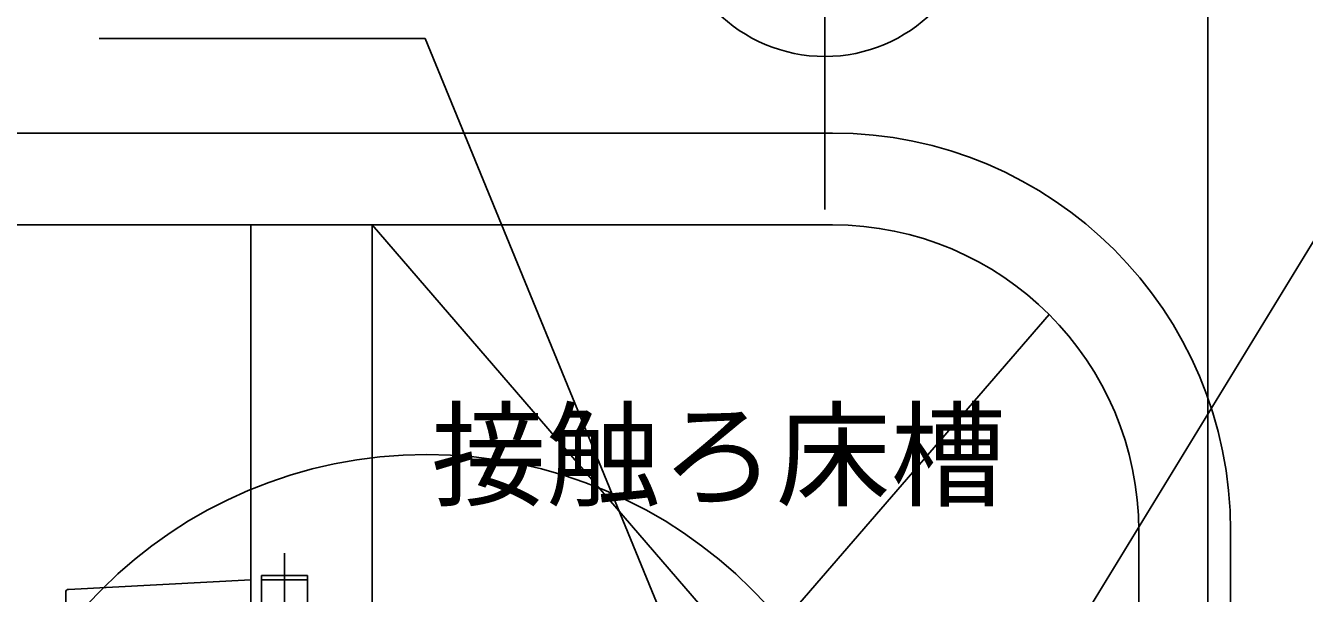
# Model space of a CAD drawing. Units: millimetres, scale not verified. Extents: x -8093 to 8093, y -5792 to 5792.
# Drawn here: x -5389 to -4554, y 1168 to 1539 of the extents above; entities that cross this region are included whole.
import ezdxf
from ezdxf.enums import TextEntityAlignment as Align

# ---------------------------------------------------------------- set-up
doc = ezdxf.new("R2010")
doc.units = ezdxf.units.MM
doc.header["$LTSCALE"] = 30
doc.linetypes.add('CHAIN1', pattern=[8, 5, -1, 1, -1])
doc.linetypes.add('LONG_CHAIN', pattern=[21, 18, -1, 1, -1])
doc.layers.add('0-1_00クル-フ-0躯体', color=3, linetype='Continuous', lineweight=25)
doc.layers.add('0-2_00クル-フ-1機器', color=2, linetype='Continuous', lineweight=25)
doc.styles.add('ＭＳ ゴシック', font='')
doc.styles.get('ＭＳ ゴシック').set_extended_font_data('MS Gothic')

msp = doc.modelspace()

# ---------------------------------------------------------------- linework, layer by layer
at = {"layer": '0-1_00クル-フ-0躯体', "color": 4}
for p, q in [((-5341.21, 1530.51), (-5128.42, 1530.51)), ((-4892.77, 957.19), (-5128.42, 1530.51)), ((-4781.51, 1016.31), (-4517.21, 1449.08))]:
    msp.add_line(p, q, dxfattribs=at)
at = {"layer": '0-1_00クル-フ-0躯体'}
for p, q in [((-6242.24, 1468.84), (-4862.24, 1468.84)), ((-6242.24, 1408.84), (-4862.24, 1408.84)), ((-5242.24, 1408.84), (-5242.24, 508.84)), ((-5242.24, 508.84), (-5242.24, 1408.84)), ((-5242.23, 508.84), (-5242.23, 1408.84)), ((-5163.01, 892.92), (-5163.01, 1408.84)), ((-5163.01, 1408.84), (-4900.09, 1104.24)), ((-4933.7, 1104.24), (-4720.81, 1350.26)), ((-4662.24, 708.84), (-4662.24, 1208.84)), ((-4662.24, 1208.84), (-4662.24, 708.84)), ((-4602.24, 708.84), (-4602.24, 1208.84)), ((-5235.23, 1179.89), (-5205.23, 1179.89)), ((-5235.23, 1018.56), (-5235.23, 1179.89)), ((-5205.23, 1018.56), (-5205.23, 1179.89)), ((-5361.18, 1170.75), (-5242.23, 1176.99)), ((-5235.23, 1176.89), (-5205.23, 1176.89)), ((-5363.07, 1168.76), (-5363.07, 1038.93))]:
    msp.add_line(p, q, dxfattribs=at)
at = {"layer": '0-1_00クル-フ-0躯体', "linetype": 'LONG_CHAIN'}
msp.add_line((-5220.23, 1016.13), (-5220.23, 1194.43), dxfattribs=at)
at = {"layer": '0-1_00クル-フ-0躯体'}
msp.add_circle((-5127.23, 958.84), 300, dxfattribs=at)
for centre, radius, start, end in [((-4862.24, 1208.84), 260, 0, 90), ((-4862.24, 1208.84), 200, 0, 90), ((-5361.07, 1168.76), 2, 93, 180)]:
    msp.add_arc(centre, radius, start, end, dxfattribs=at)
at = {"layer": '0-2_00クル-フ-1機器', "linetype": 'CHAIN1'}
msp.add_line((-4867.24, 1418.84), (-4867.24, 1818.84), dxfattribs=at)
at = {"layer": '0-2_00クル-フ-1機器'}
msp.add_line((-4617.24, 148.84), (-4617.24, 1768.84), dxfattribs=at)
msp.add_circle((-4867.24, 1618.84), 100, dxfattribs=at)

# ---------------------------------------------------------------- texts
at = {"layer": '0-1_00クル-フ-0躯体', "color": 4, "style": 'ＭＳ ゴシック'}
msp.add_text('接触ろ床槽', height=54.99, dxfattribs=at).set_placement((-5124.32, 1214.49), align=Align.BOTTOM_LEFT)

doc.saveas('drawing.dxf')
